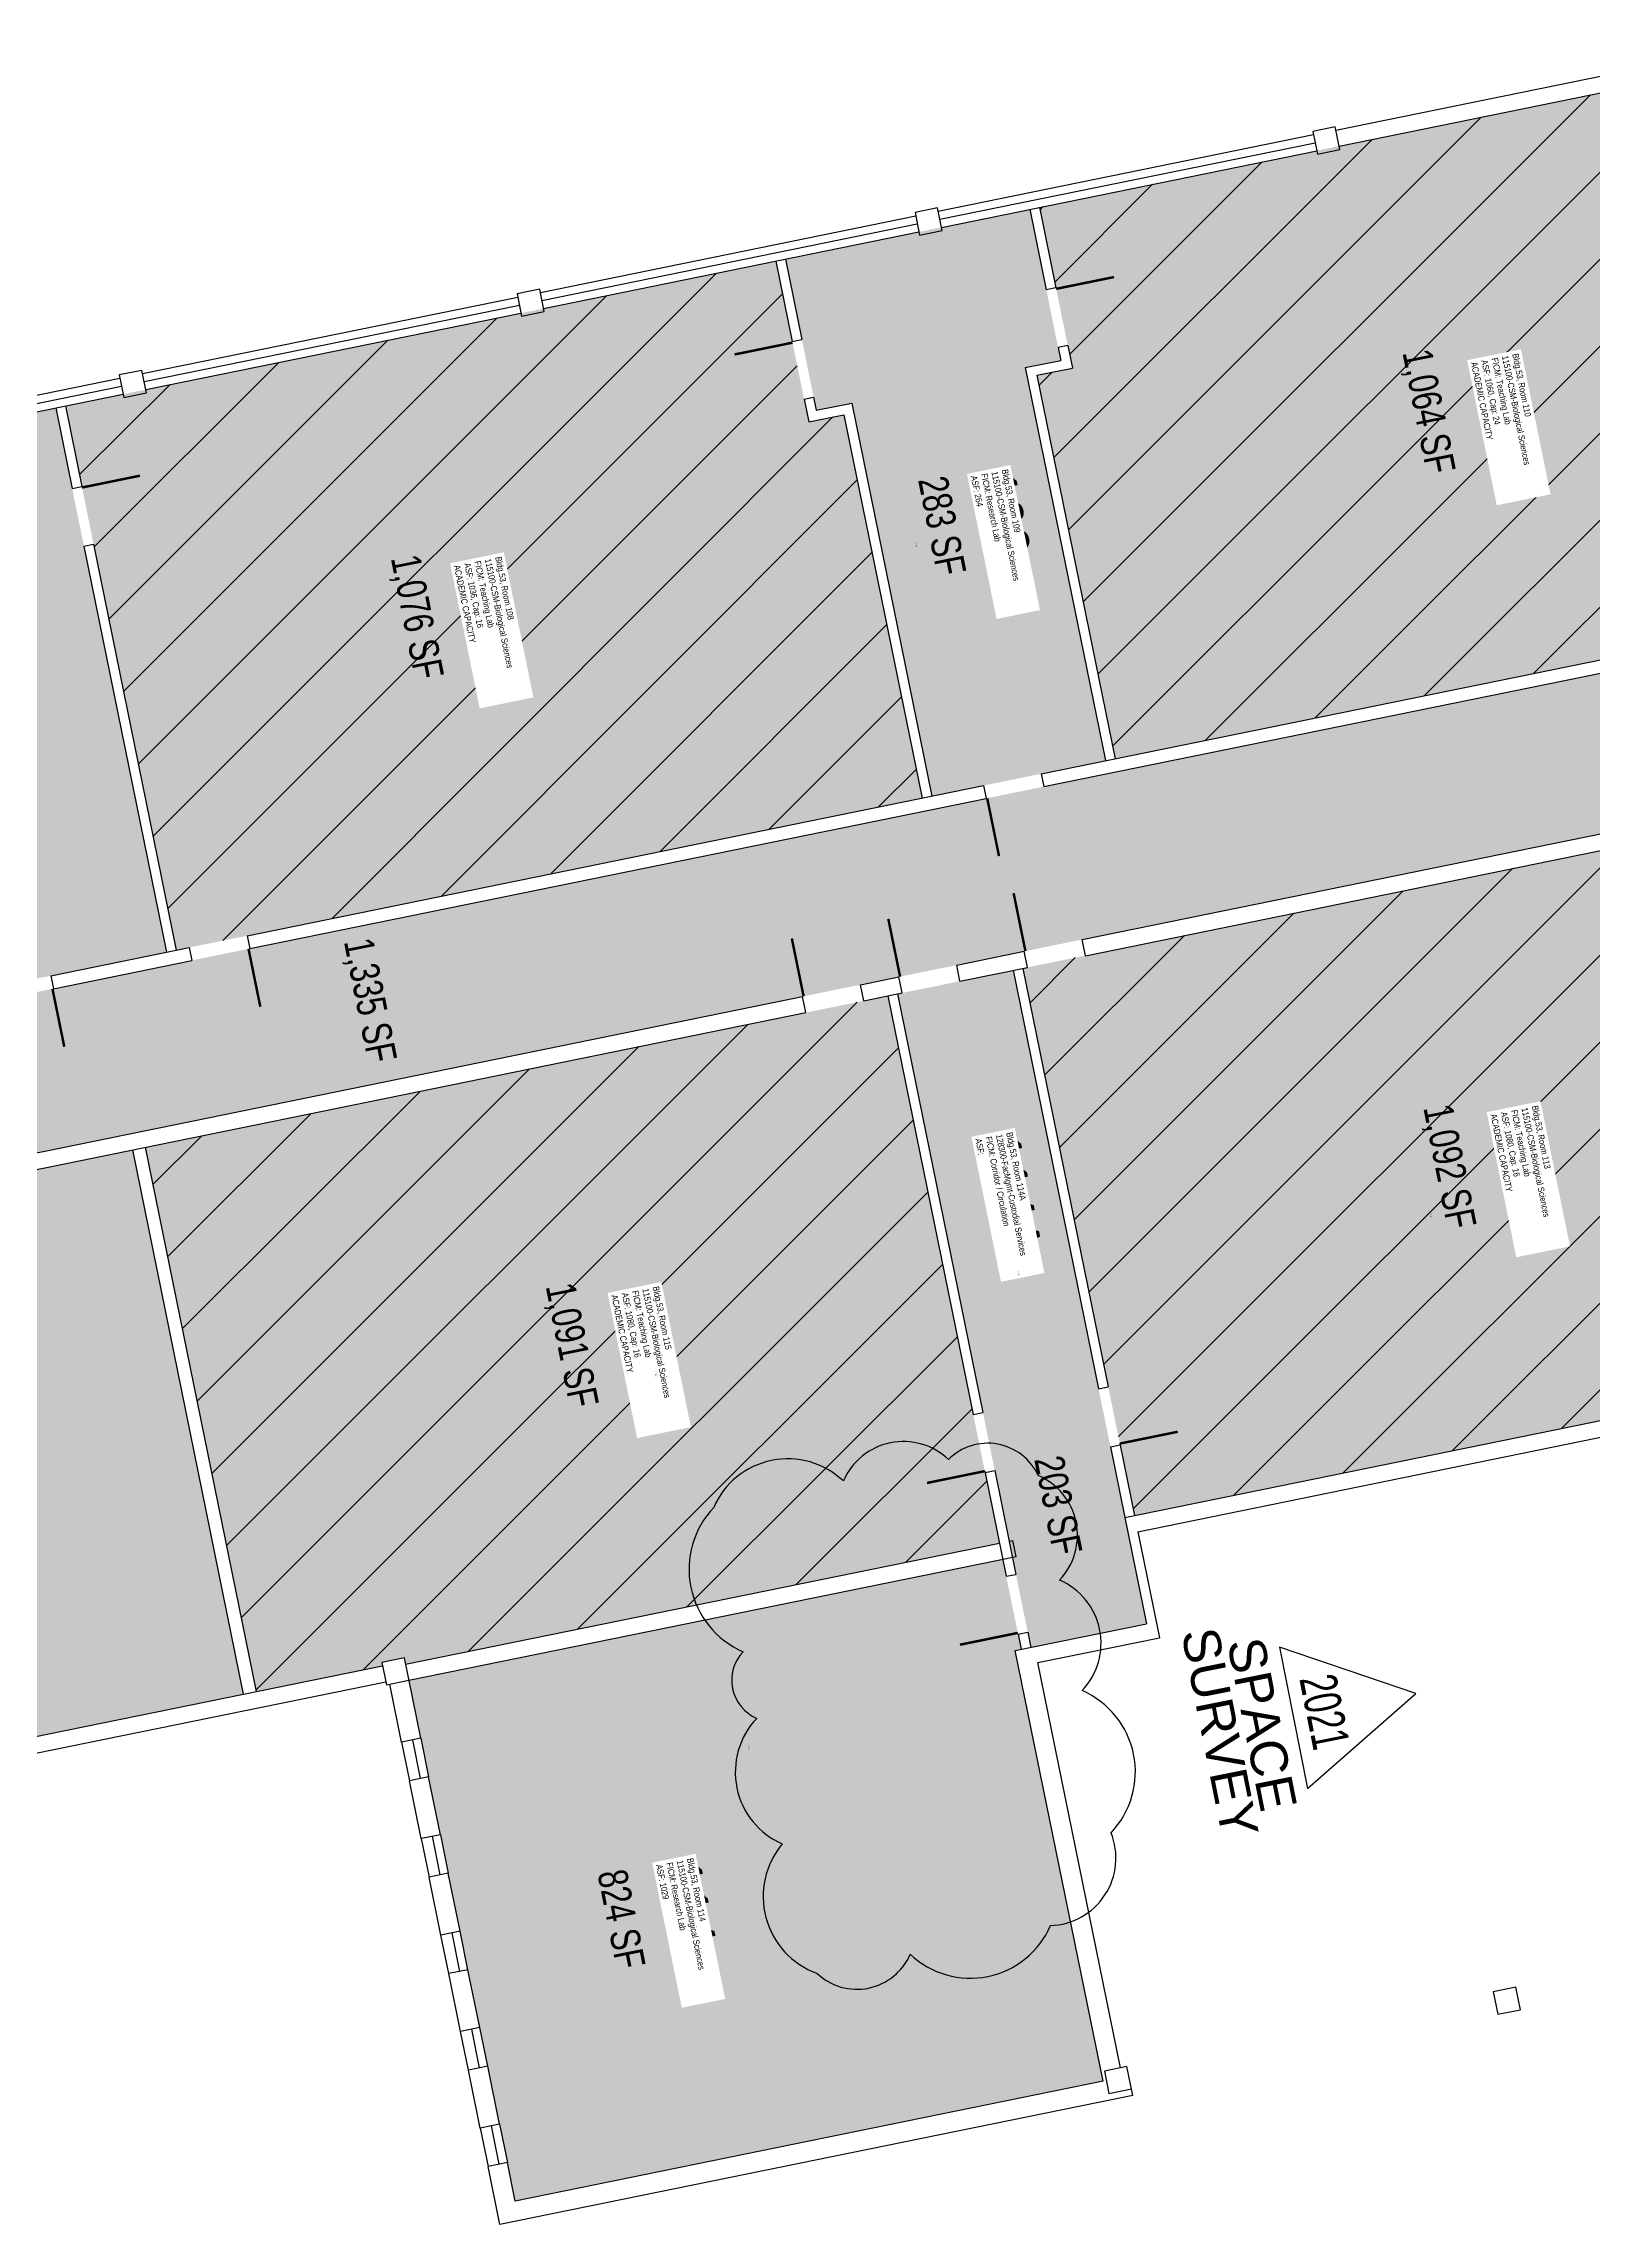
# Model space of a CAD drawing. Header units: inches. Extents: x 69216004 to 69218368, y 27679931 to 27681481.
# Drawn here: x 69216930 to 69217874, y 27680115 to 27681444 of the extents above; entities that cross this region are included whole.
import ezdxf
from ezdxf.enums import TextEntityAlignment as Align

# ---------------------------------------------------------------- set-up
doc = ezdxf.new("R2010")
doc.units = ezdxf.units.IN
doc.header["$LTSCALE"] = 10
doc.header["$MEASUREMENT"] = 0
doc.layers.get('0').update_dxf_attribs({"linetype": 'CONTINUOUS'})
for name, color, linetype in [('A-DOOR', 2, 'CONTINUOUS'), ('A-GLAZ', 1, 'CONTINUOUS'), ('A-IDEN-RNUM', 7, 'CONTINUOUS'), ('A-IDEN-SNUM', 4, 'CONTINUOUS'), ('A-IDEN-VNUM', 4, 'CONTINUOUS'), ('A-WALL', 5, 'CONTINUOUS'), ('AREA-TEXT', 3, 'CONTINUOUS'), ('Rooms-Capacity', 4, 'CONTINUOUS'), ('Rooms-Category-Color', 7, 'CONTINUOUS'), ('Rooms-College-Color', 7, 'CONTINUOUS'), ('Rooms-Department-Color', 7, 'CONTINUOUS'), ('Rooms-Division-Color', 7, 'CONTINUOUS'), ('Rooms-Information', 7, 'CONTINUOUS')]:
    doc.layers.add(name, color=color, linetype=linetype)
doc.layers.add('A-REV', color=1, linetype='CONTINUOUS', true_color=0xff0000)
doc.styles.add('Arial', font='arial.ttf')
doc.styles.add('CP_AREA', font='arial.ttf', dxfattribs={"height": 15})
doc.styles.add('CP_ROOMSNUMBER', font='arial.ttf', dxfattribs={"height": 1})
doc.styles.add('CP_ROOMVNUMBER', font='arial.ttf', dxfattribs={"width": 0.85, "height": 0.075})
pattern_1 = [(45, (0, 0), (-26.516504294, 26.516504294), [])]

# ---------------------------------------------------------------- blocks, each defined once
blk = doc.blocks.new('Space Revision')
at = {"layer": 'A-REV', "transparency": 16777216}
blk.add_lwpolyline([(0, 2.538), (-1.465, 0), (1.465, 0)], close=True, dxfattribs=at)
at = {"layer": 'A-REV', "transparency": 16777216, "insert": (0, -0.274), "char_height": 0.75, "attachment_point": 2, "line_spacing_factor": 0.698182, "style": 'Arial'}
blk.add_mtext_dynamic_manual_height_columns('SPACE\\PSURVEY', width=1.2391, gutter_width=0.0182, heights=[0], dxfattribs=at)
at = {"layer": 'A-REV', "transparency": 16777216, "style": 'Arial', "width": 0.65}
blk.add_attdef('YEAR', text='', height=0.75, dxfattribs=at).set_placement((0, 0.646), align=Align.MIDDLE_CENTER)
at = {"layer": 'A-REV', "style": 'Arial', "flags": 1}
blk.add_attdef('UPDATES', text='', height=0.75, dxfattribs=at).set_placement((1.499, 1.084), align=Align.TOP_LEFT)

msp = doc.modelspace()

# ---------------------------------------------------------------- hatches: boundary and pattern name
at = {"layer": 'Rooms-Capacity'}
h = msp.add_hatch(dxfattribs=at)
h.set_pattern_fill('ANSI31', color=256, scale=300, style=0)
h.set_pattern_definition(pattern_1)
h.paths.add_polyline_path([(69217965.3, 27681431.8), (69217719.5, 27681381.7), (69217705.8, 27681378.9), (69217536.8, 27681344.4), (69217556.8, 27681246.4), (69217535.2, 27681242), (69217582.9, 27681008.3), (69218032.9, 27681100.1)])
h = msp.add_hatch(dxfattribs=at)
h.set_pattern_fill('ANSI31', color=256, scale=300, style=0)
h.set_pattern_definition(pattern_1)
h.paths.add_polyline_path([(69217417.6, 27681218), (69217396.1, 27681213.6), (69217376.1, 27681311.6), (69217234.5, 27681282.7), (69217220.7, 27681279.9), (69216992, 27681233.3), (69216978.2, 27681230.5), (69216943, 27681223.3), (69217010.6, 27680891.6), (69217465.3, 27680984.3)])
h = msp.add_hatch(dxfattribs=at)
h.set_pattern_fill('ANSI31', color=256, scale=300, style=0)
h.set_pattern_definition(pattern_1)
h.paths.add_polyline_path([(69217979.3, 27680972.8), (69217526.6, 27680880.5), (69217594.7, 27680546.9), (69218047.4, 27680639.2)])
h = msp.add_hatch(dxfattribs=at)
h.set_pattern_fill('ANSI31', color=256, scale=300, style=0)
h.set_pattern_definition(pattern_1)
h.paths.add_polyline_path([(69217444.3, 27680863.7), (69216991.7, 27680771.3), (69217059.3, 27680439.7), (69217136.3, 27680455.4), (69217135.9, 27680457.4), (69217149.6, 27680460.2), (69217150.4, 27680456.3), (69217512.4, 27680530.1)])
at = {"layer": 'Rooms-Category-Color', "true_color": 0xe3f498}
for points in [[(69217965.3, 27681431.8), (69217719.5, 27681381.7), (69217705.8, 27681378.9), (69217536.8, 27681344.4), (69217556.8, 27681246.4), (69217535.2, 27681242), (69217582.9, 27681008.3), (69218032.9, 27681100.1)], [(69217530.9, 27681343.2), (69217477, 27681332.2), (69217463.2, 27681329.4), (69217382, 27681312.8), (69217400.7, 27681220.7), (69217422.3, 27681225.1), (69217471.2, 27680985.5), (69217577, 27681007.1), (69217528.1, 27681246.7), (69217549.7, 27681251.1)], [(69217417.6, 27681218), (69217396.1, 27681213.6), (69217376.1, 27681311.6), (69217234.5, 27681282.7), (69217220.7, 27681279.9), (69216992, 27681233.3), (69216978.2, 27681230.5), (69216943, 27681223.3), (69217010.6, 27680891.6), (69217465.3, 27680984.3)], [(69216937.1, 27681222.1), (69216807.7, 27681195.7), (69216875.4, 27680864), (69217004.7, 27680890.4)], [(69217979.3, 27680972.8), (69217526.6, 27680880.5), (69217594.7, 27680546.9), (69218047.4, 27680639.2)], [(69217444.3, 27680863.7), (69216991.7, 27680771.3), (69217059.3, 27680439.7), (69217136.3, 27680455.4), (69217135.9, 27680457.4), (69217149.6, 27680460.2), (69217150.4, 27680456.3), (69217512.4, 27680530.1)], [(69217516.5, 27680509.9), (69217514.4, 27680520.3), (69217405, 27680498), (69217152.4, 27680446.5), (69217159.6, 27680411.2), (69217164.4, 27680387.7), (69217171.6, 27680352.4), (69217176.4, 27680328.9), (69217183.6, 27680293.6), (69217188.4, 27680270.1), (69217195.6, 27680234.8), (69217200.4, 27680211.3), (69217207.6, 27680176), (69217212.4, 27680152.5), (69217217.2, 27680129), (69217575.6, 27680202.1), (69217549.9, 27680328), (69217522, 27680464.7), (69217525.6, 27680465.4)]]:
    msp.add_hatch(color=61, dxfattribs=at).paths.add_polyline_path(points)
at = {"layer": 'Rooms-Category-Color', "true_color": 0xadadad}
for points in [[(69218097.3, 27681105), (69217935.2, 27681072), (69216381.2, 27680755), (69216372, 27680800), (69216370.4, 27680807.9), (69216356.3, 27680805), (69216232.8, 27680779.8), (69216215.1, 27680776.2), (69216215.9, 27680772.3), (69216222.3, 27680741), (69216223.1, 27680737.1), (69216219.2, 27680736.3), (69216233.6, 27680665.7), (69216237.5, 27680666.5), (69216238.3, 27680662.6), (69216244.3, 27680633.2), (69216245.1, 27680629.3), (69218116.4, 27681011)], [(69217602, 27680481), (69217520.8, 27680879.3), (69217450.2, 27680864.9), (69217531.5, 27680466.6)], [(69216983.8, 27680769.7), (69216252.8, 27680620.6), (69216320.4, 27680289), (69216413.2, 27680307.9), (69216426.9, 27680310.7), (69216655.7, 27680357.4), (69216669.5, 27680360.2), (69216898.2, 27680406.8), (69216912, 27680409.6), (69217051.4, 27680438.1)]]:
    msp.add_hatch(color=253, dxfattribs=at).paths.add_polyline_path(points)
at = {"layer": 'Rooms-College-Color', "true_color": 0xffe090}
for points in [[(69217965.3, 27681431.8), (69217719.5, 27681381.7), (69217705.8, 27681378.9), (69217536.8, 27681344.4), (69217556.8, 27681246.4), (69217535.2, 27681242), (69217582.9, 27681008.3), (69218032.9, 27681100.1)], [(69217530.9, 27681343.2), (69217477, 27681332.2), (69217463.2, 27681329.4), (69217382, 27681312.8), (69217400.7, 27681220.7), (69217422.3, 27681225.1), (69217471.2, 27680985.5), (69217577, 27681007.1), (69217528.1, 27681246.7), (69217549.7, 27681251.1)], [(69217417.6, 27681218), (69217396.1, 27681213.6), (69217376.1, 27681311.6), (69217234.5, 27681282.7), (69217220.7, 27681279.9), (69216992, 27681233.3), (69216978.2, 27681230.5), (69216943, 27681223.3), (69217010.6, 27680891.6), (69217465.3, 27680984.3)], [(69216937.1, 27681222.1), (69216807.7, 27681195.7), (69216875.4, 27680864), (69217004.7, 27680890.4)], [(69217979.3, 27680972.8), (69217526.6, 27680880.5), (69217594.7, 27680546.9), (69218047.4, 27680639.2)], [(69217444.3, 27680863.7), (69216991.7, 27680771.3), (69217059.3, 27680439.7), (69217136.3, 27680455.4), (69217135.9, 27680457.4), (69217149.6, 27680460.2), (69217150.4, 27680456.3), (69217512.4, 27680530.1)], [(69217516.5, 27680509.9), (69217514.4, 27680520.3), (69217405, 27680498), (69217152.4, 27680446.5), (69217159.6, 27680411.2), (69217164.4, 27680387.7), (69217171.6, 27680352.4), (69217176.4, 27680328.9), (69217183.6, 27680293.6), (69217188.4, 27680270.1), (69217195.6, 27680234.8), (69217200.4, 27680211.3), (69217207.6, 27680176), (69217212.4, 27680152.5), (69217217.2, 27680129), (69217575.6, 27680202.1), (69217549.9, 27680328), (69217522, 27680464.7), (69217525.6, 27680465.4)]]:
    msp.add_hatch(color=41, dxfattribs=at).paths.add_polyline_path(points)
at = {"layer": 'Rooms-College-Color', "true_color": 0xadadad}
for points in [[(69218097.3, 27681105), (69217935.2, 27681072), (69216381.2, 27680755), (69216372, 27680800), (69216370.4, 27680807.9), (69216356.3, 27680805), (69216232.8, 27680779.8), (69216215.1, 27680776.2), (69216215.9, 27680772.3), (69216222.3, 27680741), (69216223.1, 27680737.1), (69216219.2, 27680736.3), (69216233.6, 27680665.7), (69216237.5, 27680666.5), (69216238.3, 27680662.6), (69216244.3, 27680633.2), (69216245.1, 27680629.3), (69218116.4, 27681011)], [(69217602, 27680481), (69217520.8, 27680879.3), (69217450.2, 27680864.9), (69217531.5, 27680466.6)], [(69216983.8, 27680769.7), (69216252.8, 27680620.6), (69216320.4, 27680289), (69216413.2, 27680307.9), (69216426.9, 27680310.7), (69216655.7, 27680357.4), (69216669.5, 27680360.2), (69216898.2, 27680406.8), (69216912, 27680409.6), (69217051.4, 27680438.1)]]:
    msp.add_hatch(color=253, dxfattribs=at).paths.add_polyline_path(points)
at = {"layer": 'Rooms-Department-Color', "true_color": 0xffe090}
for points in [[(69217965.3, 27681431.8), (69217719.5, 27681381.7), (69217705.8, 27681378.9), (69217536.8, 27681344.4), (69217556.8, 27681246.4), (69217535.2, 27681242), (69217582.9, 27681008.3), (69218032.9, 27681100.1)], [(69217530.9, 27681343.2), (69217477, 27681332.2), (69217463.2, 27681329.4), (69217382, 27681312.8), (69217400.7, 27681220.7), (69217422.3, 27681225.1), (69217471.2, 27680985.5), (69217577, 27681007.1), (69217528.1, 27681246.7), (69217549.7, 27681251.1)], [(69217417.6, 27681218), (69217396.1, 27681213.6), (69217376.1, 27681311.6), (69217234.5, 27681282.7), (69217220.7, 27681279.9), (69216992, 27681233.3), (69216978.2, 27681230.5), (69216943, 27681223.3), (69217010.6, 27680891.6), (69217465.3, 27680984.3)], [(69216937.1, 27681222.1), (69216807.7, 27681195.7), (69216875.4, 27680864), (69217004.7, 27680890.4)], [(69217979.3, 27680972.8), (69217526.6, 27680880.5), (69217594.7, 27680546.9), (69218047.4, 27680639.2)], [(69217444.3, 27680863.7), (69216991.7, 27680771.3), (69217059.3, 27680439.7), (69217136.3, 27680455.4), (69217135.9, 27680457.4), (69217149.6, 27680460.2), (69217150.4, 27680456.3), (69217512.4, 27680530.1)], [(69217516.5, 27680509.9), (69217514.4, 27680520.3), (69217405, 27680498), (69217152.4, 27680446.5), (69217159.6, 27680411.2), (69217164.4, 27680387.7), (69217171.6, 27680352.4), (69217176.4, 27680328.9), (69217183.6, 27680293.6), (69217188.4, 27680270.1), (69217195.6, 27680234.8), (69217200.4, 27680211.3), (69217207.6, 27680176), (69217212.4, 27680152.5), (69217217.2, 27680129), (69217575.6, 27680202.1), (69217549.9, 27680328), (69217522, 27680464.7), (69217525.6, 27680465.4)]]:
    msp.add_hatch(color=41, dxfattribs=at).paths.add_polyline_path(points)
at = {"layer": 'Rooms-Department-Color', "true_color": 0xacacac}
for points in [[(69218097.3, 27681105), (69217935.2, 27681072), (69216381.2, 27680755), (69216372, 27680800), (69216370.4, 27680807.9), (69216356.3, 27680805), (69216232.8, 27680779.8), (69216215.1, 27680776.2), (69216215.9, 27680772.3), (69216222.3, 27680741), (69216223.1, 27680737.1), (69216219.2, 27680736.3), (69216233.6, 27680665.7), (69216237.5, 27680666.5), (69216238.3, 27680662.6), (69216244.3, 27680633.2), (69216245.1, 27680629.3), (69218116.4, 27681011)], [(69217602, 27680481), (69217520.8, 27680879.3), (69217450.2, 27680864.9), (69217531.5, 27680466.6)], [(69216983.8, 27680769.7), (69216252.8, 27680620.6), (69216320.4, 27680289), (69216413.2, 27680307.9), (69216426.9, 27680310.7), (69216655.7, 27680357.4), (69216669.5, 27680360.2), (69216898.2, 27680406.8), (69216912, 27680409.6), (69217051.4, 27680438.1)]]:
    msp.add_hatch(color=253, dxfattribs=at).paths.add_polyline_path(points)
at = {"layer": 'Rooms-Division-Color', "true_color": 0xffe090}
for points in [[(69217965.3, 27681431.8), (69217719.5, 27681381.7), (69217705.8, 27681378.9), (69217536.8, 27681344.4), (69217556.8, 27681246.4), (69217535.2, 27681242), (69217582.9, 27681008.3), (69218032.9, 27681100.1)], [(69217530.9, 27681343.2), (69217477, 27681332.2), (69217463.2, 27681329.4), (69217382, 27681312.8), (69217400.7, 27681220.7), (69217422.3, 27681225.1), (69217471.2, 27680985.5), (69217577, 27681007.1), (69217528.1, 27681246.7), (69217549.7, 27681251.1)], [(69217417.6, 27681218), (69217396.1, 27681213.6), (69217376.1, 27681311.6), (69217234.5, 27681282.7), (69217220.7, 27681279.9), (69216992, 27681233.3), (69216978.2, 27681230.5), (69216943, 27681223.3), (69217010.6, 27680891.6), (69217465.3, 27680984.3)], [(69216937.1, 27681222.1), (69216807.7, 27681195.7), (69216875.4, 27680864), (69217004.7, 27680890.4)], [(69217979.3, 27680972.8), (69217526.6, 27680880.5), (69217594.7, 27680546.9), (69218047.4, 27680639.2)], [(69217444.3, 27680863.7), (69216991.7, 27680771.3), (69217059.3, 27680439.7), (69217136.3, 27680455.4), (69217135.9, 27680457.4), (69217149.6, 27680460.2), (69217150.4, 27680456.3), (69217512.4, 27680530.1)], [(69217516.5, 27680509.9), (69217514.4, 27680520.3), (69217405, 27680498), (69217152.4, 27680446.5), (69217159.6, 27680411.2), (69217164.4, 27680387.7), (69217171.6, 27680352.4), (69217176.4, 27680328.9), (69217183.6, 27680293.6), (69217188.4, 27680270.1), (69217195.6, 27680234.8), (69217200.4, 27680211.3), (69217207.6, 27680176), (69217212.4, 27680152.5), (69217217.2, 27680129), (69217575.6, 27680202.1), (69217549.9, 27680328), (69217522, 27680464.7), (69217525.6, 27680465.4)]]:
    msp.add_hatch(color=41, dxfattribs=at).paths.add_polyline_path(points)
at = {"layer": 'Rooms-Division-Color', "true_color": 0xadadad}
for points in [[(69218097.3, 27681105), (69217935.2, 27681072), (69216381.2, 27680755), (69216372, 27680800), (69216370.4, 27680807.9), (69216356.3, 27680805), (69216232.8, 27680779.8), (69216215.1, 27680776.2), (69216215.9, 27680772.3), (69216222.3, 27680741), (69216223.1, 27680737.1), (69216219.2, 27680736.3), (69216233.6, 27680665.7), (69216237.5, 27680666.5), (69216238.3, 27680662.6), (69216244.3, 27680633.2), (69216245.1, 27680629.3), (69218116.4, 27681011)], [(69217602, 27680481), (69217520.8, 27680879.3), (69217450.2, 27680864.9), (69217531.5, 27680466.6)], [(69216983.8, 27680769.7), (69216252.8, 27680620.6), (69216320.4, 27680289), (69216413.2, 27680307.9), (69216426.9, 27680310.7), (69216655.7, 27680357.4), (69216669.5, 27680360.2), (69216898.2, 27680406.8), (69216912, 27680409.6), (69217051.4, 27680438.1)]]:
    msp.add_hatch(color=253, dxfattribs=at).paths.add_polyline_path(points)

# ---------------------------------------------------------------- linework, layer by layer
at = {"layer": 'A-DOOR'}
for points in [[(69217546.9, 27681294.7, 1.5, 1.5, 0), (69217582.2, 27681301.9, 0, 0, 0), (69217582, 27681302.6, 0, 0, -0.414214), (69217554, 27681260.2, 0, 0, -0.414214)], [(69217386.2, 27681261.9, 1.5, 1.5, 0), (69217350.9, 27681254.7, 0, 0, 0), (69217350.8, 27681255.5, 0, 0, 0.414214), (69217393.3, 27681227.4, 0, 0, 0.414214)], [(69216953.1, 27681173.6, 1.5, 1.5, 0), (69216988.4, 27681180.8, 0, 0, 0), (69216988.2, 27681181.5, 0, 0, -0.414214), (69216960.1, 27681139, 0, 0, -0.414214)], [(69217504.9, 27680984.2, 1.5, 1.5, 0), (69217512.1, 27680948.9, 0, 0, 0), (69217511.4, 27680948.8, 0, 0, 0.414214), (69217539.4, 27680991.3, 0, 0, 0.414214)], [(69217528.2, 27680891, 1.5, 1.5, 0), (69217521, 27680926.3, 0, 0, 0), (69217520.3, 27680926.1, 0, 0, -0.414214), (69217562.8, 27680898, 0, 0, -0.414214)], [(69217451.8, 27680875.4, 1.5, 1.5, 0), (69217444.6, 27680910.7, 0, 0, 0), (69217443.9, 27680910.5, 0, 0, -0.414214), (69217486.3, 27680882.5, 0, 0, -0.414214)], [(69217054.6, 27680892.4, 1.5, 1.5, 0), (69217061.8, 27680857.1, 0, 0, 0), (69217062.6, 27680857.3, 0, 0, -0.414214), (69217020.1, 27680885.3, 0, 0, -0.414214)], [(69217393, 27680863.4, 1.5, 1.5, 0), (69217385.8, 27680898.7, 0, 0, 0), (69217385.1, 27680898.5, 0, 0, -0.414214), (69217427.6, 27680870.5, 0, 0, -0.414214)], [(69216935.1, 27680868, 1.5, 1.5, 0), (69216942.3, 27680832.7, 0, 0, 0), (69216943, 27680832.9, 0, 0, -0.414214), (69216900.5, 27680860.9, 0, 0, -0.414214)], [(69217585.7, 27680590.8, 1.5, 1.5, 0), (69217621, 27680598, 0, 0, 0), (69217621.2, 27680597.2, 0, 0, 0.414214), (69217578.7, 27680625.3, 0, 0, 0.414214)], [(69217503.4, 27680574, 1.5, 1.5, 0), (69217468.2, 27680566.8, 0, 0, 0), (69217468.3, 27680566, 0, 0, -0.414214), (69217496.4, 27680608.5, 0, 0, -0.414214)], [(69217523.6, 27680475.4, 1.5, 1.5, 0), (69217488.3, 27680468.2, 0, 0, 0), (69217488.5, 27680467.4, 0, 0, -0.414214), (69217516.5, 27680509.9, 0, 0, -0.414214)]]:
    msp.add_lwpolyline(points, format="xyseb", dxfattribs=at)
at = {"layer": 'A-GLAZ'}
for p, q in [((69217475, 27681342), (69217703.8, 27681388.7)), ((69217476, 27681337.1), (69217704.8, 27681383.8)), ((69217477, 27681332.2), (69217705.8, 27681378.9)), ((69217232.5, 27681292.5), (69217461.3, 27681339.2)), ((69217233.5, 27681287.6), (69217462.2, 27681334.3)), ((69217234.5, 27681282.7), (69217463.2, 27681329.4)), ((69216990, 27681243.1), (69217218.7, 27681289.7)), ((69216991, 27681238.2), (69217219.7, 27681284.8)), ((69216992, 27681233.3), (69217220.7, 27681279.9)), ((69216751.9, 27681194.5), (69216976.2, 27681240.3)), ((69216752.9, 27681189.6), (69216977.2, 27681235.4)), ((69216753.9, 27681184.7), (69216978.2, 27681230.5)), ((69217147.9, 27680408.8), (69217152.7, 27680385.3)), ((69217159.5, 27680386.7), (69217154.7, 27680410.2)), ((69217159.6, 27680411.2), (69217164.4, 27680387.7)), ((69217159.9, 27680350), (69217164.7, 27680326.5)), ((69217171.5, 27680327.9), (69217166.7, 27680351.4)), ((69217171.6, 27680352.4), (69217176.4, 27680328.9)), ((69217188.4, 27680270.1), (69217183.6, 27680293.6)), ((69217176.7, 27680267.7), (69217171.9, 27680291.2)), ((69217183.5, 27680269.1), (69217178.7, 27680292.6)), ((69217188.7, 27680208.9), (69217183.9, 27680232.4)), ((69217195.5, 27680210.3), (69217190.7, 27680233.8)), ((69217200.4, 27680211.3), (69217195.6, 27680234.8)), ((69217195.8, 27680173.6), (69217200.6, 27680150.1)), ((69217207.5, 27680151.5), (69217202.7, 27680175)), ((69217207.6, 27680176), (69217212.4, 27680152.5))]:
    msp.add_line(p, q, dxfattribs=at)
at = {"layer": 'A-REV'}
msp.add_lwpolyline([(69217338.2, 27680551.9, 0.520567), (69217356.1, 27680463.9, 0.520567), (69217364.4, 27680423.3, 0.520567), (69217380, 27680346.8, 0.520567), (69217401.1, 27680267.9, 0.520567), (69217458, 27680279.5, 0.520567), (69217543.5, 27680297, 0.520567), (69217580.4, 27680353.6, 0.520567), (69217562.8, 27680440.2, 0.520567), (69217549, 27680507.6, 0.520567), (69217536, 27680571.4, 0.520567), (69217481.3, 27680581.1, 0.520567), (69217417.2, 27680568, 0.520567)], format="xyb", close=True, dxfattribs=at)
at = {"layer": 'A-WALL'}
for p, q in [((69217717.5, 27681391.5), (69217976, 27681444.2)), ((69217719.5, 27681381.7), (69217965.3, 27681431.8)), ((69217717.1, 27681393.4), (69217703.4, 27681390.6)), ((69217703.4, 27681390.6), (69217706.2, 27681376.9)), ((69217719.9, 27681379.7), (69217717.1, 27681393.4)), ((69217706.2, 27681376.9), (69217719.9, 27681379.7)), ((69217474.6, 27681344), (69217460.9, 27681341.2)), ((69217477.4, 27681330.2), (69217474.6, 27681344)), ((69217530.9, 27681343.2), (69217540.9, 27681294.2)), ((69217536.8, 27681344.4), (69217546.8, 27681295.4)), ((69217460.9, 27681341.2), (69217463.6, 27681327.4)), ((69217463.6, 27681327.4), (69217477.4, 27681330.2)), ((69217376.1, 27681311.6), (69217386.1, 27681262.7)), ((69217382, 27681312.8), (69217391.9, 27681263.9)), ((69217232.1, 27681294.5), (69217218.3, 27681291.7)), ((69217218.3, 27681291.7), (69217221.1, 27681278)), ((69217234.9, 27681280.8), (69217232.1, 27681294.5)), ((69217546.8, 27681295.4), (69217540.9, 27681294.2)), ((69217221.1, 27681278), (69217234.9, 27681280.8)), ((69217386.1, 27681262.7), (69217391.9, 27681263.9)), ((69217528.1, 27681246.7), (69217549.7, 27681251.1)), ((69217554, 27681260.2), (69217548.1, 27681259)), ((69217548.1, 27681259), (69217549.7, 27681251.1)), ((69217554, 27681260.2), (69217556.8, 27681246.4)), ((69216989.6, 27681245), (69216975.8, 27681242.2)), ((69216975.8, 27681242.2), (69216978.6, 27681228.5)), ((69216992.4, 27681231.3), (69216989.6, 27681245)), ((69217528.1, 27681246.7), (69217577, 27681007.1)), ((69217535.2, 27681242), (69217556.8, 27681246.4)), ((69217535.2, 27681242), (69217582.9, 27681008.3)), ((69216943, 27681223.3), (69216952.9, 27681174.3)), ((69216978.6, 27681228.5), (69216992.4, 27681231.3)), ((69217393.3, 27681227.4), (69217399.1, 27681228.6)), ((69217393.3, 27681227.4), (69217396.1, 27681213.6)), ((69217399.1, 27681228.6), (69217400.7, 27681220.7)), ((69217400.7, 27681220.7), (69217422.3, 27681225.1)), ((69217422.3, 27681225.1), (69217471.2, 27680985.5)), ((69216937.1, 27681222.1), (69216947.1, 27681173.1)), ((69217396.1, 27681213.6), (69217417.6, 27681218)), ((69217417.6, 27681218), (69217465.3, 27680984.3)), ((69216947.1, 27681173.1), (69216952.9, 27681174.3)), ((69216954.3, 27681137.8), (69216960.1, 27681139)), ((69216954.3, 27681137.8), (69217004.7, 27680890.4)), ((69216960.1, 27681139), (69217010.6, 27680891.6)), ((69217537.8, 27680999.1), (69217989.8, 27681091.3)), ((69217539.4, 27680991.3), (69217991.4, 27681083.5)), ((69217537.8, 27680999.1), (69217539.4, 27680991.3)), ((69217053.8, 27680900.4), (69217502.6, 27680991.9)), ((69217055.4, 27680892.5), (69217504.2, 27680984.1)), ((69217502.6, 27680991.9), (69217504.2, 27680984.1)), ((69217562.8, 27680898), (69218012.6, 27680989.8)), ((69217564.8, 27680888.2), (69218014.6, 27680980)), ((69216934.2, 27680876), (69217018.5, 27680893.2)), ((69217018.5, 27680893.2), (69217020.1, 27680885.3)), ((69217053.8, 27680900.4), (69217055.4, 27680892.5)), ((69217564.8, 27680888.2), (69217562.8, 27680898)), ((69216935.8, 27680868.1), (69217020.1, 27680885.3)), ((69217486.3, 27680882.5), (69217527.5, 27680890.9)), ((69217488.3, 27680872.7), (69217486.3, 27680882.5)), ((69217488.3, 27680872.7), (69217529.5, 27680881.1)), ((69217520.8, 27680879.3), (69217572.8, 27680624.1)), ((69217526.6, 27680880.5), (69217578.7, 27680625.3)), ((69217529.5, 27680881.1), (69217527.5, 27680890.9)), ((69216934.2, 27680876), (69216935.8, 27680868.1)), ((69217427.6, 27680870.5), (69217451.1, 27680875.3)), ((69217429.6, 27680860.7), (69217427.6, 27680870.5)), ((69217429.6, 27680860.7), (69217453.1, 27680865.5)), ((69217450.2, 27680864.9), (69217502.3, 27680609.7)), ((69217453.1, 27680865.5), (69217451.1, 27680875.3)), ((69216826.9, 27680748), (69217392.3, 27680863.3)), ((69216828.9, 27680738.2), (69217394.3, 27680853.5)), ((69217394.3, 27680853.5), (69217392.3, 27680863.3)), ((69217444.3, 27680863.7), (69217496.4, 27680608.5)), ((69216991.6, 27680771.4), (69217059.3, 27680439.7)), ((69216983.8, 27680769.8), (69217051.4, 27680438.1)), ((69217588.8, 27680545.7), (69218123.8, 27680654.8)), ((69217596.7, 27680537.1), (69218137.5, 27680647.4)), ((69217572.8, 27680624.1), (69217578.7, 27680625.3)), ((69217496.4, 27680608.5), (69217502.3, 27680609.7)), ((69217580, 27680588.8), (69217585.9, 27680590)), ((69217580, 27680588.8), (69217588.8, 27680545.7)), ((69217585.7, 27680590.8), (69217594.7, 27680546.9)), ((69217503.4, 27680574), (69217516.5, 27680509.9)), ((69217503.6, 27680573.2), (69217509.5, 27680574.4)), ((69217509.5, 27680574.4), (69217522.4, 27680511.1)), ((69217588.8, 27680545.7), (69217602, 27680481)), ((69217596.7, 27680537.1), (69217609.9, 27680472.4)), ((69217150.4, 27680456.3), (69217512.4, 27680530.1)), ((69217152.4, 27680446.5), (69217522.6, 27680522)), ((69217518.3, 27680531.3), (69217520.6, 27680531.8)), ((69217522.6, 27680522), (69217520.6, 27680531.8)), ((69217516.5, 27680509.9), (69217522.4, 27680511.1)), ((69217522, 27680464.7), (69217602, 27680481)), ((69217523.7, 27680474.6), (69217529.6, 27680475.8)), ((69217523.7, 27680474.6), (69217525.6, 27680465.4)), ((69217529.6, 27680475.8), (69217531.5, 27680466.6)), ((69217535.8, 27680457.3), (69217609.9, 27680472.4)), ((69216912, 27680409.6), (69217136.3, 27680455.4)), ((69217149.6, 27680460.2), (69217135.9, 27680457.4)), ((69217135.9, 27680457.4), (69217138.7, 27680443.7)), ((69217159.6, 27680411.2), (69217149.6, 27680460.2)), ((69217575.6, 27680202.1), (69217522, 27680464.7)), ((69217586.1, 27680210.3), (69217535.8, 27680457.3)), ((69216914, 27680399.8), (69217138.3, 27680445.6)), ((69217138.7, 27680443.7), (69217152.4, 27680446.5)), ((69217147.9, 27680408.8), (69217140.7, 27680444.1)), ((69217159.6, 27680411.2), (69217147.9, 27680408.8)), ((69217164.4, 27680387.7), (69217152.7, 27680385.3)), ((69217171.6, 27680352.4), (69217164.4, 27680387.7)), ((69217159.9, 27680350), (69217152.7, 27680385.3)), ((69217171.6, 27680352.4), (69217159.9, 27680350)), ((69217176.4, 27680328.9), (69217164.7, 27680326.5)), ((69217171.9, 27680291.2), (69217164.7, 27680326.5)), ((69217183.6, 27680293.6), (69217176.4, 27680328.9)), ((69217183.6, 27680293.6), (69217171.9, 27680291.2)), ((69217188.4, 27680270.1), (69217176.7, 27680267.7)), ((69217183.9, 27680232.4), (69217176.7, 27680267.7)), ((69217195.6, 27680234.8), (69217188.4, 27680270.1)), ((69217827.1, 27680259.5), (69217813.4, 27680256.7)), ((69217813.4, 27680256.7), (69217816.2, 27680242.9)), ((69217829.9, 27680245.7), (69217827.1, 27680259.5)), ((69217816.2, 27680242.9), (69217829.9, 27680245.7)), ((69217195.6, 27680234.8), (69217183.9, 27680232.4)), ((69217200.4, 27680211.3), (69217188.7, 27680208.9)), ((69217195.8, 27680173.6), (69217188.7, 27680208.9)), ((69217207.6, 27680176), (69217200.4, 27680211.3)), ((69217575.6, 27680202.1), (69217217.2, 27680129)), ((69217590, 27680211.1), (69217576.3, 27680208.3)), ((69217576.3, 27680208.3), (69217579.1, 27680194.6)), ((69217593.6, 27680193.5), (69217590, 27680211.1)), ((69217593.6, 27680193.5), (69217207.8, 27680114.8)), ((69217579.1, 27680194.6), (69217592.8, 27680197.4)), ((69217207.6, 27680176), (69217195.8, 27680173.6)), ((69217212.4, 27680152.5), (69217200.6, 27680150.1)), ((69217207.8, 27680114.8), (69217200.6, 27680150.1)), ((69217217.2, 27680129), (69217212.4, 27680152.5))]:
    msp.add_line(p, q, dxfattribs=at)

# ---------------------------------------------------------------- block references
at = {"xscale": 30, "yscale": 30, "zscale": 30, "rotation": 281.3}
msp.add_blockref('Space Revision', (69217691.6, 27680423.6), dxfattribs=at).add_auto_attribs({'YEAR': '2021'})

# ---------------------------------------------------------------- texts
at = {"layer": 'A-IDEN-RNUM', "style": 'CP_ROOMSNUMBER'}
for s, p in [('0110-00', (69217814.8, 27681223.7)), ('0109-00', (69217461, 27681138.9)), ('0108-00', (69217186.8, 27681094.1)), ('0113-00', (69217774.9, 27680730)), ('0114-A0', (69217523.5, 27680694.7)), ('0115-00', (69217302.3, 27680633.6)), ('0114-00', (69217359.1, 27680405.9))]:
    msp.add_text(s, height=0.36, rotation=281.53, dxfattribs=at).set_placement(p)
at = {"layer": 'A-IDEN-SNUM', "style": 'CP_ROOMSNUMBER'}
for s, p in [('0530011000', (69217815, 27681225.1)), ('0530010900', (69217461.2, 27681140.3)), ('0530010800', (69217187, 27681095.5)), ('0530011300', (69217775.1, 27680731.4)), ('05300114A0', (69217523.7, 27680696.2)), ('0530011500', (69217302.5, 27680635)), ('0530011400', (69217359.2, 27680407.3))]:
    msp.add_text(s, height=0.36, rotation=281.53, dxfattribs=at).set_placement(p)
at = {"layer": 'A-IDEN-VNUM', "style": 'CP_ROOMVNUMBER', "width": 0.85}
for s, p in [('110', (69217799.7, 27681249.7)), ('109', (69217494.8, 27681180.4)), ('108', (69217179.7, 27681125.9)), ('113', (69217811.6, 27680791.3)), ('114A', (69217497.5, 27680776.3)), ('115', (69217275.7, 27680681.1)), ('114', (69217302.9, 27680333.8))]:
    msp.add_text(s, height=27, rotation=281.5288, dxfattribs=at).set_placement(p)
at = {"layer": 'AREA-TEXT', "style": 'CP_AREA', "width": 0.75}
for s, rotation, p in [('1,064 SF', 281.295, (69217774.3, 27681220.1)), ('283 SF', 281.295, (69217477.5, 27681150.3)), ('1,076 SF', 281.295, (69217157.6, 27681094.8)), ('1,335 SF', 281.295, (69217129, 27680861.1)), ('1,092 SF', 281.295, (69217787, 27680759.8)), ('1,091 SF', 281.295, (69217252, 27680650.9)), ('203 SF', 281.3, (69217548.3, 27680553.2)), ('824 SF', 281.295, (69217282, 27680301))]:
    msp.add_text(s, height=18, rotation=rotation, dxfattribs=at).set_placement(p, align=Align.MIDDLE_CENTER)

# ---------------------------------------------------------------- next in the draw order: texts
at = {"layer": 'Rooms-Information', "width": 86.4, "attachment_point": 7, "rotation": 281.5288, "style": 'CP_ROOMVNUMBER', "bg_fill": 3, "box_fill_scale": 1.5, "bg_fill_color": 256, "bg_fill_true_color": 13158600, "bg_fill_transparency": 0}
for s, insert, char_height in [('Bldg.53, Room 110^M^J115100-CSM-Biological Sciences^M^JFICM: Teaching Lab^M^JASF: 1060, Cap: 24^M^JACADEMIC CAPACITY', (69217799.7, 27681249.7), 3.8571), ('Bldg.53, Room 109^M^J115100-CSM-Biological Sciences^M^JFICM: Research Lab^M^JASF: 264', (69217494.8, 27681180.4), 3.857), ('Bldg.53, Room 108^M^J115100-CSM-Biological Sciences^M^JFICM: Teaching Lab^M^JASF: 1036, Cap: 16^M^JACADEMIC CAPACITY', (69217179.7, 27681125.9), 3.8571), ('Bldg.53, Room 113^M^J115100-CSM-Biological Sciences^M^JFICM: Teaching Lab^M^JASF: 1080, Cap: 16^M^JACADEMIC CAPACITY', (69217811.6, 27680791.3), 3.8571), ('Bldg.53, Room 114A^M^J128300-FacMgmt-Custodial Services^M^JFICM: Corridor / Circulation^M^JASF: ', (69217497.5, 27680776.3), 3.857), ('Bldg.53, Room 115^M^J115100-CSM-Biological Sciences^M^JFICM: Teaching Lab^M^JASF: 1080, Cap: 16^M^JACADEMIC CAPACITY', (69217275.7, 27680681.1), 3.8571), ('Bldg.53, Room 114^M^J115100-CSM-Biological Sciences^M^JFICM: Research Lab^M^JASF: 1029', (69217302.9, 27680333.8), 3.857)]:
    msp.add_mtext(s, dxfattribs=dict(at, insert=insert, char_height=char_height))

doc.saveas('drawing.dxf')
